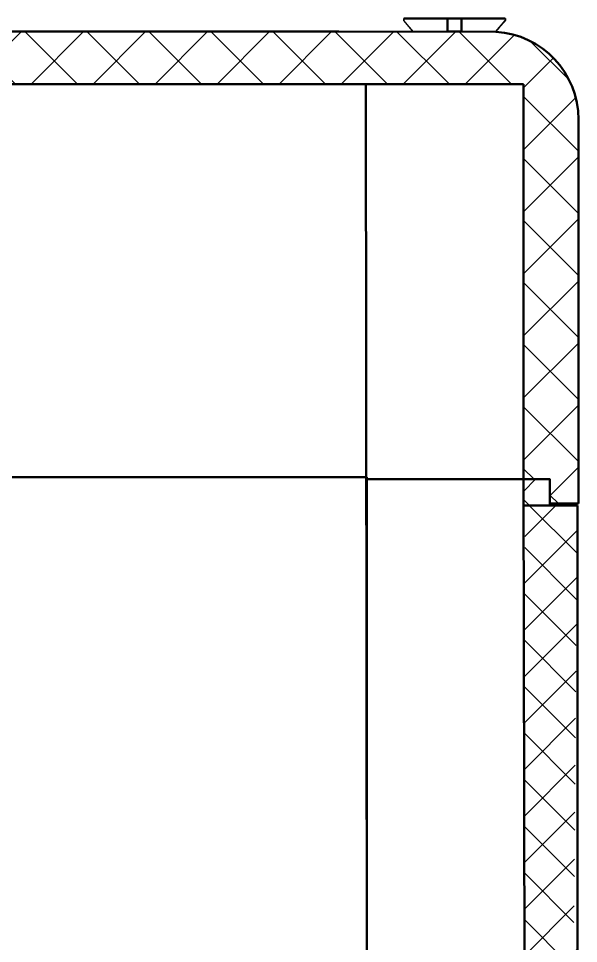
# Model space of a CAD drawing. Header units: inches. Extents: x -14 to 5184, y -66 to 1689.
# Drawn here: x 1580.4 to 1612.3, y 1510.4 to 1563.1 of the extents above; entities that cross this region are included whole.
import ezdxf

# ---------------------------------------------------------------- set-up
doc = ezdxf.new("R2010")
doc.units = ezdxf.units.IN
doc.header["$MEASUREMENT"] = 0
for name, color, linetype, lineweight in [('Видимые тонкие (ГОСТ)', 7, 'Continuous', 25), ('Видимый контур (ГОСТ)', 7, 'Continuous', 50), ('Штриховка (ГОСТ)', 7, 'Continuous', 18)]:
    doc.layers.add(name, color=color, linetype=linetype, lineweight=lineweight)
pattern_1 = [(45, (-729.8426, -44.4577), (-1.3258252, 1.3258252), []), (135, (-729.8426, -44.4577), (-1.3258252, -1.3258252), [])]

msp = doc.modelspace()

# ---------------------------------------------------------------- hatches: boundary and pattern name
at = {"layer": 'Штриховка (ГОСТ)', "ltscale": 0.5}
h = msp.add_hatch(dxfattribs=at)
h.set_pattern_fill('ANSI37', color=256, scale=20)
h.set_pattern_definition([(45, (-729.8426, -44.4577), (-1.767767, 1.767767), []), (135, (-729.8426, -44.4577), (-1.767767, -1.767767), [])])
edge = h.paths.add_edge_path()
edge.add_line((1485.2917, 1559.3497), (1547.2282, 1559.3497))
edge.add_line((1547.2282, 1559.3497), (1547.2281, 1562.3497))
edge.add_line((1547.2281, 1562.3497), (1487.2917, 1562.3497))
edge.add_arc((1487.2917, 1557.3497), 5, 90, 180)
edge.add_line((1482.2917, 1557.3497), (1482.2917, 1535.4603))
edge.add_line((1482.2917, 1535.4603), (1483.7303, 1535.4603))
edge.add_line((1483.7303, 1535.4603), (1483.7303, 1536.9603))
edge.add_line((1483.7303, 1536.9603), (1485.2917, 1536.9603))
edge.add_line((1485.2917, 1536.9603), (1485.2917, 1559.3497))
edge = h.paths.add_edge_path()
edge.add_line((1607.5783, 1562.3421), (1598.6279, 1562.3497))
edge.add_line((1598.6279, 1562.3497), (1547.2281, 1562.3497))
edge.add_line((1547.2281, 1562.3497), (1547.2282, 1559.3497))
edge.add_line((1547.2282, 1559.3497), (1609.1646, 1559.3497))
edge.add_line((1609.1646, 1559.3497), (1609.1646, 1536.8497))
edge.add_line((1609.1646, 1536.8497), (1610.6646, 1536.8497))
edge.add_line((1610.6646, 1536.8497), (1610.6646, 1535.4603))
edge.add_line((1610.6646, 1535.4603), (1612.2917, 1535.4603))
edge.add_line((1612.2917, 1535.4603), (1612.2917, 1557.3497))
edge.add_arc((1607.2906, 1557.3493), 5.0011, 0.00542, 86.70135)
h = msp.add_hatch(dxfattribs=at)
h.set_pattern_fill('ANSI37', color=0, scale=15)
h.set_pattern_definition(pattern_1)
h.paths.add_polyline_path([(1610.6646, 1536.8497), (1609.1646, 1536.8497), (1609.1673, 1535.3497), (1610.6646, 1535.3497)])
h = msp.add_hatch(dxfattribs=at)
h.set_pattern_fill('ANSI37', color=256, scale=15)
h.set_pattern_definition(pattern_1)
edge = h.paths.add_edge_path()
edge.add_ellipse((1611.473, 1493.6044), major_axis=(-0.5134, 2.9558), ratio=0.9999874, start_angle=341.80215, end_angle=350.19236)
edge.add_line((1611.4706, 1496.6044), (1601.7206, 1496.5966))
edge.add_line((1601.7206, 1496.5966), (1595.3257, 1496.5439))
edge.add_line((1595.3257, 1496.5439), (1587.7912, 1496.5308))
edge.add_line((1587.7912, 1496.5308), (1583.7347, 1496.5237))
edge.add_line((1583.7347, 1496.5237), (1547.2291, 1496.4603))
edge.add_line((1547.2291, 1496.4603), (1547.224, 1499.4603))
edge.add_line((1547.224, 1499.4603), (1583.7295, 1499.5237))
edge.add_line((1583.7295, 1499.5237), (1591.2214, 1499.5368))
edge.add_line((1591.2214, 1499.5368), (1595.3205, 1499.5439))
edge.add_line((1595.3205, 1499.5439), (1609.2227, 1499.568))
edge.add_line((1609.2227, 1499.568), (1609.2303, 1535.3569))
edge.add_line((1609.2303, 1535.3569), (1612.2303, 1535.3497))
edge.add_line((1612.2303, 1535.3497), (1612.0225, 1510.1278))
edge.add_line((1612.0225, 1510.1278), (1612.2044, 1510.1281))
edge.add_line((1612.2044, 1510.1281), (1612.2279, 1496.5732))
edge.add_line((1612.2279, 1496.5732), (1611.9084, 1496.5727))

# ---------------------------------------------------------------- linework, layer by layer
at = {"layer": 'Видимые тонкие (ГОСТ)'}
for p, q in [((1602.3286, 1563.0997), (1602.3277, 1563.0997)), ((1602.3277, 1563.0997), (1602.3277, 1562.9831)), ((1602.3277, 1562.9831), (1602.3286, 1562.9831)), ((1602.8229, 1562.4054), (1602.3277, 1562.9831)), ((1602.3286, 1562.9831), (1602.3286, 1563.0997)), ((1607.5715, 1562.3497), (1608.1143, 1562.9831)), ((1607.5849, 1562.3497), (1608.1277, 1562.9831)), ((1608.1143, 1563.0997), (1608.1143, 1562.9831)), ((1608.1143, 1563.0997), (1608.1143, 1563.0997)), ((1608.1143, 1563.0997), (1608.1143, 1562.9831)), ((1608.1143, 1562.9831), (1608.1143, 1562.9831)), ((1608.1268, 1563.0997), (1608.1268, 1562.9831)), ((1608.1277, 1563.0997), (1608.1268, 1563.0997)), ((1608.1268, 1562.9831), (1608.1277, 1562.9831)), ((1608.1277, 1563.0997), (1608.1277, 1562.9831))]:
    msp.add_line(p, q, dxfattribs=at)
at = {"layer": 'Видимые тонкие (ГОСТ)', "color": 0}
for p, q in [((1607.2288, 1563.0997), (1608.1279, 1563.0997)), ((1607.586, 1562.3497), (1608.1288, 1562.9831)), ((1608.1279, 1563.0997), (1608.1279, 1562.9831)), ((1608.1288, 1563.0997), (1608.1279, 1563.0997)), ((1608.1279, 1562.9831), (1608.1288, 1562.9831)), ((1608.1288, 1563.0997), (1608.1288, 1562.9831))]:
    msp.add_line(p, q, dxfattribs=at)
at = {"layer": 'Видимые тонкие (ГОСТ)'}
for points, weights in [([(1602.8717, 1562.3497), (1602.6282, 1562.6337), (1602.3286, 1562.9831)], [1.02360058731, 1.01717311973, 1]), ([(1608.1268, 1562.9831), (1607.8273, 1562.6337), (1607.5838, 1562.3497)], [1, 1.01717311973, 1.02360058731])]:
    msp.add_rational_spline(points, weights, degree=2, dxfattribs=at)
at = {"layer": 'Видимый контур (ГОСТ)'}
for p, q in [((1602.3277, 1563.0997), (1608.1143, 1563.0997)), ((1604.8277, 1562.3497), (1604.8277, 1563.0997)), ((1605.6277, 1563.0997), (1605.6277, 1562.3497)), ((1487.2917, 1562.3497), (1598.6279, 1562.3497)), ((1598.6279, 1562.3497), (1607.5783, 1562.3421)), ((1604.8277, 1562.3497), (1605.6277, 1562.3497)), ((1598.6279, 1559.3497), (1485.2917, 1559.3497)), ((1495.8284, 1559.3497), (1609.1646, 1559.3497)), ((1600.2917, 1559.3497), (1598.6279, 1559.3497)), ((1600.2274, 1499.4603), (1600.1646, 1559.3497)), ((1609.1646, 1559.3497), (1609.1646, 1536.8497)), ((1612.2917, 1557.3497), (1612.2917, 1535.4603)), ((1578.7713, 1536.9603), (1600.2286, 1536.9603)), ((1600.2286, 1499.4603), (1600.2286, 1536.9603)), ((1600.2286, 1536.9603), (1600.2288, 1536.9603)), ((1600.2288, 1534.4454), (1600.2288, 1536.9603)), ((1601.7917, 1536.8497), (1600.2917, 1536.8497)), ((1601.7917, 1536.8497), (1609.1646, 1536.8497)), ((1609.2303, 1499.4603), (1609.1646, 1536.8497)), ((1609.1646, 1536.8497), (1610.6646, 1536.8497)), ((1610.6646, 1536.8497), (1610.6646, 1535.3497)), ((1612.2917, 1535.4603), (1610.6646, 1535.4603)), ((1610.6646, 1535.3497), (1612.2303, 1535.3497)), ((1612.2277, 1535.4603), (1612.226, 1535.4603)), ((1612.2303, 1535.3497), (1612.2303, 1496.4603)), ((1600.229, 1534.4454), (1600.2288, 1534.4454))]:
    msp.add_line(p, q, dxfattribs=at)
at = {"layer": 'Видимый контур (ГОСТ)', "ltscale": 0.5}
msp.add_lwpolyline([(1609.1646, 1536.8497), (1610.6646, 1536.8497), (1610.6646, 1535.3497), (1609.1646, 1535.3497)], close=True, dxfattribs=at)
at = {"layer": 'Видимый контур (ГОСТ)'}
msp.add_arc((1607.2906, 1557.3493), 5.0011, 0.00542, 86.70135, dxfattribs=at)

doc.saveas('drawing.dxf')
